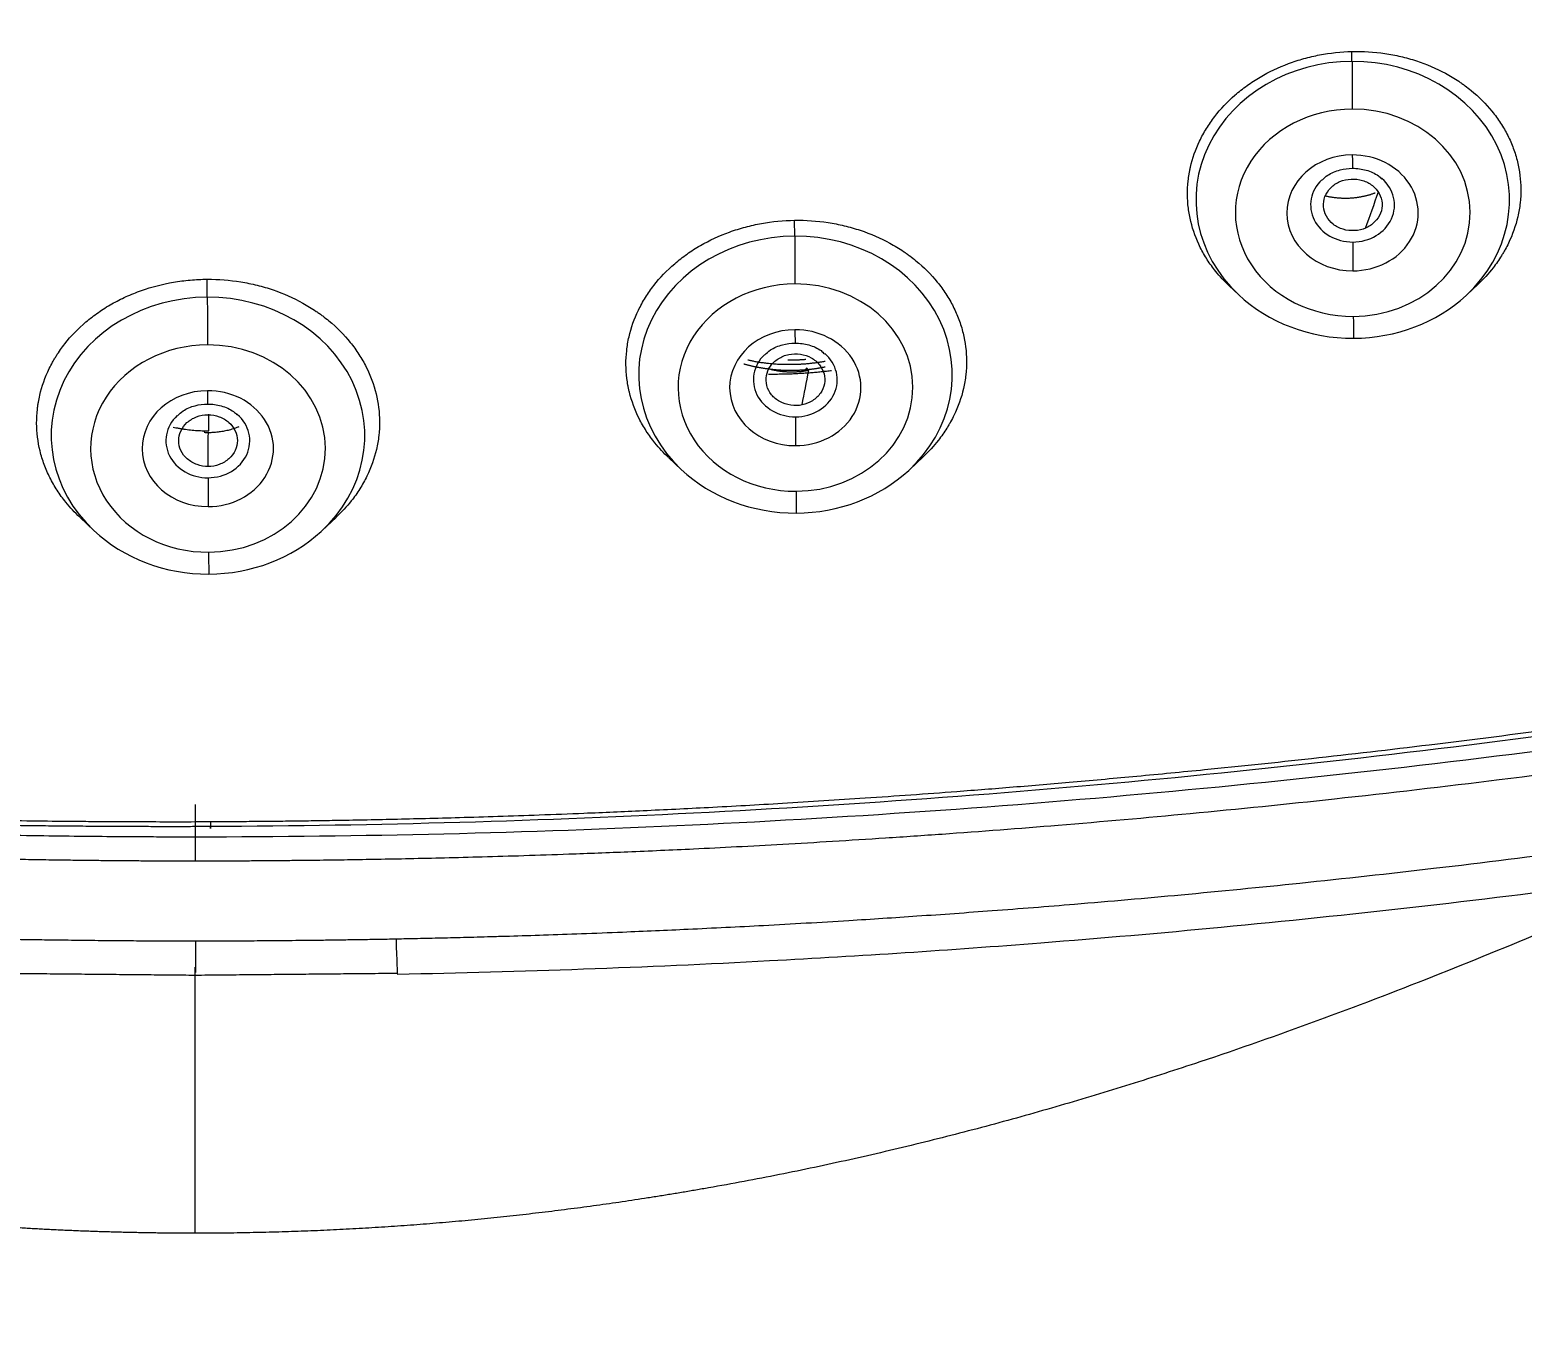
# Model space of a CAD drawing. Header units: millimetres. Extents: x 2433 to 4809, y -10272 to -6912.
# Drawn here: x 3240.38 to 3258.18, y -8430.04 to -8414.64 of the extents above; entities that cross this region are included whole.
import ezdxf

# ---------------------------------------------------------------- set-up
doc = ezdxf.new("R2010")
doc.units = ezdxf.units.MM
doc.layers.add('DIM', color=3, linetype='Continuous', lineweight=13)
doc.styles.add('ARIAL', font='arial.ttf')
doc.dimstyles.get("Standard").update_dxf_attribs({"dimtxt": 15, "dimasz": 15, "dimexe": 0.18, "dimexo": 0.0625, "dimgap": 4, "dimtad": 0, "dimtih": 1, "dimtoh": 1, "dimdec": 1, "dimdsep": 46, "dimtxsty": 'ARIAL', "dimcen": 0, "dimclrd": 3, "dimclre": 3, "dimclrt": 3, "dimadec": 0, "dimazin": 0, "dimtfac": 1, "dimtdec": 1, "dimtofl": 0, "dimtmove": 0, "dimatfit": 3, "dimfxl": 1, "dimtolj": 1, "dimtzin": 0, "dimarcsym": 0})

# ---------------------------------------------------------------- blocks, each defined once
blk = doc.blocks.new('*D43')
at = {"layer": 'Defpoints', "color": 0, "transparency": 16777216}
for p in [(3193.999, -7897.186), (3599.118, -9941.356), (3679.627, -9941.356)]:
    blk.add_point(p, dxfattribs=at)
at = {"layer": 'DIM', "color": 3, "lineweight": -2, "transparency": 16777216}
for p, q in [((3194.062, -7897.186), (3679.807, -7897.186)), ((3679.627, -7915.186), (3679.627, -8902.472)), ((3679.627, -9923.356), (3679.627, -8936.071)), ((3599.18, -9941.356), (3679.807, -9941.356))]:
    blk.add_line(p, q, dxfattribs=at)
at = {"layer": 'DIM', "color": 3, "transparency": 16777216}
for points in [[(3676.627, -7915.186), (3682.627, -7915.186), (3679.627, -7897.186)], [(3676.627, -9923.356), (3682.627, -9923.356), (3679.627, -9941.356)]]:
    blk.add_solid(points, dxfattribs=at)
at = {"layer": 'DIM', "color": 3, "transparency": 16777216, "insert": (3679.627, -8919.271), "char_height": 18, "attachment_point": 5, "style": 'ARIAL'}
blk.add_mtext('\\A1;(2280)', dxfattribs=at)

msp = doc.modelspace()

# ---------------------------------------------------------------- linework, layer by layer
at = {"linetype": 'Continuous', "lineweight": 13}
for p, q in [((3256.146, -8415.018), (3256.146, -8414.9)), ((3249.5, -8417.104), (3249.499, -8416.913)), ((3242.494, -8417.831), (3242.494, -8417.617)), ((3242.351, -8423.88), (3242.351, -8424.266))]:
    msp.add_line(p, q, dxfattribs=at)
at = {"linetype": 'Continuous', "lineweight": 18}
for p, q in [((3254.683, -8417.697), (3254.792, -8417.799)), ((3257.519, -8417.799), (3257.645, -8417.681)), ((3247.998, -8419.745), (3248.146, -8419.885)), ((3250.872, -8419.885), (3251.031, -8419.735)), ((3240.977, -8420.458), (3241.14, -8420.612)), ((3243.866, -8420.612), (3244.031, -8420.457)), ((3242.351, -8428.996), (3242.351, -8425.82))]:
    msp.add_line(p, q, dxfattribs=at)
at = {"linetype": 'Continuous', "lineweight": 13}
for centre, major_axis, ratio, start_param, end_param in [((3256.155, -8416.669), (-1.87, 0), 0.882948, 4.717224, 7.037094), ((3256.155, -8416.669), (-1.87, 0), 0.882948, 2.377964, 4.717224), ((3256.149, -8415.353), (0.002, -0.5), 0.00227, 3.979346, 5.201076), ((3256.155, -8416.823), (1.4, 0), 0.882948, 1.575631, 4.717224), ((3256.155, -8416.823), (1.4, 0), 0.882948, 4.717224, 7.858816), ((3256.153, -8416.825), (-0.783, 0), 0.882948, 4.717224, 7.858816), ((3256.153, -8416.825), (-0.783, 0), 0.882948, 1.575631, 4.717224), ((3256.15, -8415.993), (0.001, -0.3), 0.00227, 5.201076, 6.276176), ((3249.509, -8418.754), (-1.87, 0), 0.882948, 4.717224, 7.037094), ((3249.509, -8418.754), (-1.87, 0), 0.882948, 2.377964, 4.717224), ((3249.502, -8417.438), (0.002, -0.5), 0.00227, 3.979346, 5.201076), ((3256.157, -8417.375), (-0.001, 0.3), 0.00227, 0.828524, 2.059484), ((3249.509, -8418.909), (1.4, 0), 0.882948, 1.575631, 4.717224), ((3249.509, -8418.909), (1.4, 0), 0.882948, 4.717224, 7.858816), ((3242.503, -8419.482), (-1.87, 0), 0.882948, 4.717224, 7.037094), ((3242.503, -8419.482), (-1.87, 0), 0.882948, 2.377964, 4.717224), ((3242.497, -8418.165), (0.002, -0.5), 0.00227, 3.979346, 5.201076), ((3256.162, -8417.825), (-0.002, 0.5), 0.00227, 2.059484, 3.281214), ((3249.507, -8418.91), (-0.783, 0), 0.882948, 4.717224, 7.858816), ((3249.507, -8418.91), (-0.783, 0), 0.882948, 1.575631, 4.717224), ((3249.503, -8418.078), (0.001, -0.3), 0.00227, 5.201076, 6.276176), ((3242.503, -8419.636), (1.4, 0), 0.882948, 1.575631, 4.717224), ((3242.503, -8419.636), (1.4, 0), 0.882948, 4.717224, 7.858816), ((3249.799, -8419.664), (-0.159, 0.987), 0.080643, 6.053828, 6.538249), ((3242.501, -8419.637), (-0.783, 0), 0.882948, 4.717224, 7.858816), ((3242.501, -8419.637), (-0.783, 0), 0.882948, 1.575631, 4.717224), ((3242.497, -8418.805), (0.001, -0.3), 0.00227, 5.201076, 6.276176), ((3249.51, -8419.46), (-0.001, 0.3), 0.00227, 0.828524, 2.059484), ((3242.42, -8420.412), (0.039, 0.999), 0.024252, 6.021776, 6.131336), ((3242.505, -8420.187), (-0.001, 0.3), 0.00227, 0.828524, 2.059484), ((3249.516, -8419.91), (-0.002, 0.5), 0.00227, 2.059484, 3.281214), ((3242.51, -8420.637), (-0.002, 0.5), 0.00227, 2.059484, 3.281214), ((3244.743, -8424.904), (-0.019, 1), 0.009262, 2.188706, 3.142994)]:
    msp.add_ellipse(centre, major_axis=major_axis, ratio=ratio, start_param=start_param, end_param=end_param, dxfattribs=at)
at = {"linetype": 'Continuous', "lineweight": 18}
for centre, major_axis, ratio, start_param, end_param in [((3256.153, -8416.731), (-0.5, 0), 0.882948, 5.53772, 7.858816), ((3256.153, -8416.731), (-0.5, 0), 0.882948, 1.575631, 3.936194), ((3256.155, -8416.669), (-1.87, 0), 0.882948, 0.753908, 1.575631), ((3256.155, -8416.669), (-1.87, 0), 0.882948, 1.575631, 2.377964), ((3249.507, -8418.816), (-0.5, 0), 0.882948, 5.53772, 7.858816), ((3249.507, -8418.816), (-0.5, 0), 0.882948, 1.575631, 3.936194), ((3242.501, -8419.543), (-0.5, 0), 0.882948, 1.575631, 3.936194), ((3242.501, -8419.543), (-0.5, 0), 0.882948, 5.53772, 7.858816), ((3249.509, -8418.754), (-1.87, 0), 0.882948, 0.753908, 1.575631), ((3249.509, -8418.754), (-1.87, 0), 0.882948, 1.575631, 2.377964), ((3242.503, -8419.482), (-1.87, 0), 0.882948, 0.753908, 1.575631), ((3242.503, -8419.482), (-1.87, 0), 0.882948, 1.575631, 2.377964), ((3242.531, -8423.97), (-0.001, 0.2), 0.002274, 2.184019, 3.647733), ((3242.351, -8424.441), (0, 0.2), 0.000004, 0.506145, 2.186092), ((3242.352, -8424.928), (0, 1), 0.000002, 2.190109, 2.844044)]:
    msp.add_ellipse(centre, major_axis=major_axis, ratio=ratio, start_param=start_param, end_param=end_param, dxfattribs=at)
for points, knots in [([(3254.681, -8417.694), (3254.623, -8417.64), (3254.57, -8417.583), (3254.503, -8417.5), (3254.486, -8417.477), (3254.452, -8417.431), (3254.436, -8417.407), (3254.39, -8417.336), (3254.362, -8417.287), (3254.288, -8417.138), (3254.25, -8417.035), (3254.217, -8416.902), (3254.212, -8416.875), (3254.202, -8416.821), (3254.198, -8416.794), (3254.188, -8416.714), (3254.181, -8416.606), (3254.186, -8416.498), (3254.195, -8416.417), (3254.2, -8416.376), (3254.208, -8416.336), (3254.213, -8416.308), (3254.216, -8416.295), (3254.244, -8416.174), (3254.28, -8416.069), (3254.353, -8415.918), (3254.38, -8415.868), (3254.425, -8415.795), (3254.441, -8415.771), (3254.474, -8415.723), (3254.491, -8415.7), (3254.579, -8415.585), (3254.66, -8415.499), (3254.773, -8415.4), (3254.797, -8415.381), (3254.845, -8415.343), (3254.869, -8415.325), (3254.944, -8415.271), (3254.996, -8415.237), (3255.156, -8415.143), (3255.269, -8415.089), (3255.419, -8415.033), (3255.45, -8415.022), (3255.511, -8415.002), (3255.542, -8414.993), (3255.635, -8414.967), (3255.697, -8414.953), (3255.886, -8414.917), (3256.015, -8414.903), (3256.146, -8414.9)], [0, 0, 0, 0, 0.058078, 0.058078, 0.079485, 0.079485, 0.100893, 0.100893, 0.143707, 0.143707, 0.229337, 0.229337, 0.250744, 0.250744, 0.272151, 0.272151, 0.314966, 0.35778, 0.35778, 0.379188, 0.389891, 0.389891, 0.400595, 0.400595, 0.486224, 0.486224, 0.529039, 0.529039, 0.550446, 0.550446, 0.571854, 0.571854, 0.657483, 0.657483, 0.67889, 0.67889, 0.700298, 0.700298, 0.743112, 0.743112, 0.828741, 0.828741, 0.850149, 0.850149, 0.871556, 0.871556, 0.914371, 0.914371, 1, 1, 1, 1]), ([(3256.146, -8414.9), (3256.279, -8414.897), (3256.409, -8414.905), (3256.6, -8414.933), (3256.664, -8414.945), (3256.758, -8414.967), (3256.789, -8414.975), (3256.852, -8414.992), (3256.883, -8415.001), (3257.035, -8415.051), (3257.151, -8415.101), (3257.315, -8415.189), (3257.368, -8415.221), (3257.432, -8415.264), (3257.444, -8415.272), (3257.47, -8415.29), (3257.507, -8415.317), (3257.543, -8415.345), (3257.659, -8415.44), (3257.742, -8415.523), (3257.834, -8415.636), (3257.852, -8415.659), (3257.886, -8415.706), (3257.903, -8415.73), (3257.95, -8415.802), (3258.006, -8415.901), (3258.051, -8416.003), (3258.089, -8416.107), (3258.106, -8416.161), (3258.145, -8416.323), (3258.159, -8416.432), (3258.16, -8416.596), (3258.157, -8416.651), (3258.148, -8416.734), (3258.144, -8416.761), (3258.135, -8416.816), (3258.13, -8416.843), (3258.098, -8416.979), (3258.061, -8417.084), (3258, -8417.212), (3257.98, -8417.25), (3257.959, -8417.287), (3257.944, -8417.312), (3257.937, -8417.324), (3257.898, -8417.386), (3257.865, -8417.434), (3257.774, -8417.55), (3257.713, -8417.616), (3257.646, -8417.679)], [0, 0, 0, 0, 0.085009, 0.085009, 0.127513, 0.127513, 0.148765, 0.148765, 0.170017, 0.170017, 0.255026, 0.255026, 0.29753, 0.29753, 0.308157, 0.308157, 0.318783, 0.340035, 0.340035, 0.425044, 0.425044, 0.446296, 0.446296, 0.467548, 0.467548, 0.510052, 0.552557, 0.552557, 0.595061, 0.595061, 0.68007, 0.68007, 0.722574, 0.722574, 0.743826, 0.743826, 0.765078, 0.765078, 0.850087, 0.850087, 0.871339, 0.881965, 0.881965, 0.892591, 0.892591, 0.935096, 0.935096, 1, 1, 1, 1]), ([(3255.791, -8416.435), (3255.81, -8416.413), (3255.867, -8416.361), (3255.997, -8416.307), (3256.099, -8416.293), (3256.151, -8416.293)], [0, 0, 0, 0, 0.24821, 0.643629, 1, 1, 1, 1]), ([(3256.151, -8416.293), (3256.209, -8416.293), (3256.316, -8416.309), (3256.441, -8416.361), (3256.489, -8416.407), (3256.501, -8416.421)], [0, 0, 0, 0, 0.410705, 0.836907, 1, 1, 1, 1]), ([(3256.423, -8416.588), (3256.418, -8416.59), (3256.409, -8416.593), (3256.395, -8416.598), (3256.38, -8416.603), (3256.365, -8416.608), (3256.35, -8416.612), (3256.335, -8416.616), (3256.32, -8416.62), (3256.305, -8416.624), (3256.289, -8416.628), (3256.273, -8416.631), (3256.257, -8416.635), (3256.241, -8416.637), (3256.224, -8416.64), (3256.208, -8416.643), (3256.191, -8416.645), (3256.174, -8416.647), (3256.157, -8416.648), (3256.14, -8416.65), (3256.123, -8416.651), (3256.105, -8416.652), (3256.088, -8416.652), (3256.07, -8416.652), (3256.053, -8416.652), (3256.035, -8416.652), (3256.017, -8416.651), (3255.999, -8416.65), (3255.981, -8416.649), (3255.963, -8416.647), (3255.945, -8416.645), (3255.927, -8416.643), (3255.909, -8416.64), (3255.891, -8416.638), (3255.873, -8416.634), (3255.855, -8416.631), (3255.84, -8416.628), (3255.832, -8416.625), (3255.829, -8416.625)], [0, 0, 0, 0, 0.025125, 0.05046, 0.076, 0.101743, 0.127686, 0.153823, 0.180153, 0.206673, 0.23338, 0.260271, 0.287344, 0.314598, 0.34203, 0.369641, 0.397428, 0.425392, 0.453533, 0.48185, 0.510342, 0.539004, 0.567829, 0.596811, 0.625943, 0.655218, 0.684631, 0.714174, 0.743842, 0.773626, 0.803522, 0.833522, 0.86362, 0.893811, 0.924088, 0.954447, 0.984881, 1, 1, 1, 1]), ([(3247.995, -8419.743), (3247.937, -8419.688), (3247.883, -8419.63), (3247.815, -8419.546), (3247.797, -8419.523), (3247.763, -8419.476), (3247.746, -8419.452), (3247.699, -8419.378), (3247.67, -8419.329), (3247.594, -8419.177), (3247.555, -8419.072), (3247.525, -8418.95), (3247.522, -8418.936), (3247.516, -8418.909), (3247.514, -8418.895), (3247.506, -8418.854), (3247.502, -8418.826), (3247.491, -8418.744), (3247.484, -8418.634), (3247.49, -8418.524), (3247.499, -8418.441), (3247.503, -8418.414), (3247.512, -8418.359), (3247.518, -8418.331), (3247.549, -8418.194), (3247.586, -8418.088), (3247.661, -8417.935), (3247.688, -8417.884), (3247.735, -8417.81), (3247.751, -8417.785), (3247.785, -8417.737), (3247.802, -8417.713), (3247.893, -8417.597), (3247.976, -8417.51), (3248.092, -8417.411), (3248.116, -8417.391), (3248.165, -8417.353), (3248.19, -8417.334), (3248.267, -8417.28), (3248.32, -8417.246), (3248.485, -8417.152), (3248.601, -8417.098), (3248.755, -8417.042), (3248.786, -8417.031), (3248.849, -8417.012), (3248.88, -8417.003), (3248.975, -8416.977), (3249.039, -8416.963), (3249.233, -8416.928), (3249.365, -8416.915), (3249.499, -8416.913)], [0, 0, 0, 0, 0.057453, 0.057453, 0.078874, 0.078874, 0.100296, 0.100296, 0.143139, 0.143139, 0.228825, 0.228825, 0.239536, 0.239536, 0.250246, 0.250246, 0.271668, 0.271668, 0.314511, 0.357354, 0.357354, 0.378776, 0.378776, 0.400197, 0.400197, 0.485883, 0.485883, 0.528726, 0.528726, 0.550148, 0.550148, 0.571569, 0.571569, 0.657255, 0.657255, 0.678677, 0.678677, 0.700099, 0.700099, 0.742942, 0.742942, 0.828628, 0.828628, 0.850049, 0.850049, 0.871471, 0.871471, 0.914314, 0.914314, 1, 1, 1, 1]), ([(3249.499, -8416.913), (3249.634, -8416.911), (3249.767, -8416.921), (3249.963, -8416.95), (3250.027, -8416.963), (3250.123, -8416.986), (3250.155, -8416.995), (3250.219, -8417.013), (3250.25, -8417.022), (3250.406, -8417.074), (3250.523, -8417.125), (3250.69, -8417.216), (3250.744, -8417.249), (3250.809, -8417.293), (3250.822, -8417.302), (3250.848, -8417.32), (3250.886, -8417.347), (3250.922, -8417.376), (3251.04, -8417.473), (3251.125, -8417.558), (3251.219, -8417.673), (3251.237, -8417.696), (3251.271, -8417.744), (3251.288, -8417.768), (3251.336, -8417.841), (3251.393, -8417.941), (3251.438, -8418.045), (3251.478, -8418.151), (3251.494, -8418.204), (3251.535, -8418.369), (3251.548, -8418.479), (3251.55, -8418.645), (3251.547, -8418.7), (3251.538, -8418.784), (3251.534, -8418.811), (3251.524, -8418.867), (3251.519, -8418.894), (3251.487, -8419.031), (3251.449, -8419.137), (3251.387, -8419.266), (3251.367, -8419.305), (3251.345, -8419.342), (3251.33, -8419.368), (3251.323, -8419.38), (3251.284, -8419.442), (3251.25, -8419.49), (3251.159, -8419.606), (3251.098, -8419.672), (3251.032, -8419.734)], [0, 0, 0, 0, 0.085148, 0.085148, 0.127722, 0.127722, 0.149009, 0.149009, 0.170296, 0.170296, 0.255444, 0.255444, 0.298018, 0.298018, 0.308662, 0.308662, 0.319305, 0.340592, 0.340592, 0.42574, 0.42574, 0.447027, 0.447027, 0.468314, 0.468314, 0.510888, 0.553462, 0.553462, 0.596036, 0.596036, 0.681184, 0.681184, 0.723758, 0.723758, 0.745045, 0.745045, 0.766333, 0.766333, 0.851481, 0.851481, 0.872768, 0.883411, 0.883411, 0.894055, 0.894055, 0.936629, 0.936629, 1, 1, 1, 1]), ([(3240.973, -8420.454), (3240.913, -8420.398), (3240.858, -8420.339), (3240.789, -8420.253), (3240.771, -8420.23), (3240.736, -8420.182), (3240.72, -8420.158), (3240.672, -8420.084), (3240.615, -8419.984), (3240.57, -8419.88), (3240.54, -8419.8), (3240.531, -8419.773), (3240.514, -8419.719), (3240.507, -8419.692), (3240.474, -8419.555), (3240.46, -8419.445), (3240.459, -8419.278), (3240.462, -8419.223), (3240.47, -8419.153), (3240.471, -8419.139), (3240.475, -8419.111), (3240.482, -8419.069), (3240.49, -8419.028), (3240.522, -8418.892), (3240.559, -8418.786), (3240.622, -8418.656), (3240.635, -8418.631), (3240.657, -8418.592), (3240.664, -8418.58), (3240.679, -8418.555), (3240.717, -8418.492), (3240.759, -8418.432), (3240.869, -8418.293), (3240.953, -8418.206), (3241.071, -8418.106), (3241.096, -8418.086), (3241.145, -8418.048), (3241.17, -8418.03), (3241.247, -8417.976), (3241.354, -8417.909), (3241.468, -8417.851), (3241.556, -8417.811), (3241.586, -8417.798), (3241.647, -8417.774), (3241.678, -8417.762), (3241.833, -8417.707), (3241.96, -8417.674), (3242.124, -8417.646), (3242.157, -8417.641), (3242.224, -8417.633), (3242.257, -8417.629), (3242.359, -8417.62), (3242.426, -8417.617), (3242.494, -8417.617)], [0, 0, 0, 0, 0.057614, 0.057614, 0.079032, 0.079032, 0.10045, 0.10045, 0.143285, 0.186121, 0.186121, 0.207539, 0.207539, 0.228957, 0.228957, 0.314628, 0.314628, 0.357464, 0.357464, 0.368173, 0.368173, 0.378882, 0.4003, 0.4003, 0.485971, 0.485971, 0.507389, 0.507389, 0.518098, 0.518098, 0.528807, 0.571643, 0.571643, 0.657314, 0.657314, 0.678732, 0.678732, 0.70015, 0.70015, 0.742986, 0.785821, 0.785821, 0.807239, 0.807239, 0.828657, 0.828657, 0.914329, 0.914329, 0.935746, 0.935746, 0.957164, 0.957164, 1, 1, 1, 1]), ([(3242.494, -8417.617), (3242.629, -8417.616), (3242.763, -8417.627), (3242.959, -8417.658), (3243.024, -8417.672), (3243.12, -8417.696), (3243.152, -8417.704), (3243.216, -8417.723), (3243.247, -8417.733), (3243.403, -8417.786), (3243.521, -8417.839), (3243.688, -8417.931), (3243.742, -8417.964), (3243.808, -8418.009), (3243.821, -8418.018), (3243.846, -8418.036), (3243.884, -8418.064), (3243.921, -8418.093), (3244.039, -8418.191), (3244.124, -8418.277), (3244.218, -8418.393), (3244.236, -8418.416), (3244.271, -8418.464), (3244.287, -8418.489), (3244.335, -8418.563), (3244.364, -8418.613), (3244.441, -8418.766), (3244.48, -8418.873), (3244.534, -8419.093), (3244.548, -8419.203), (3244.549, -8419.369), (3244.546, -8419.425), (3244.537, -8419.508), (3244.533, -8419.536), (3244.523, -8419.592), (3244.518, -8419.619), (3244.486, -8419.756), (3244.448, -8419.862), (3244.385, -8419.991), (3244.372, -8420.016), (3244.344, -8420.067), (3244.329, -8420.092), (3244.282, -8420.167), (3244.248, -8420.215), (3244.158, -8420.329), (3244.098, -8420.394), (3244.033, -8420.455)], [0, 0, 0, 0, 0.085222, 0.085222, 0.127834, 0.127834, 0.149139, 0.149139, 0.170445, 0.170445, 0.255667, 0.255667, 0.298278, 0.298278, 0.308931, 0.308931, 0.319584, 0.34089, 0.34089, 0.426112, 0.426112, 0.447418, 0.447418, 0.468723, 0.468723, 0.511335, 0.511335, 0.596557, 0.596557, 0.681779, 0.681779, 0.724391, 0.724391, 0.745696, 0.745696, 0.767002, 0.767002, 0.852224, 0.852224, 0.87353, 0.87353, 0.894835, 0.894835, 0.937447, 0.937447, 1, 1, 1, 1]), ([(3249.144, -8418.52), (3249.164, -8418.498), (3249.22, -8418.446), (3249.35, -8418.392), (3249.452, -8418.379), (3249.504, -8418.378)], [0, 0, 0, 0, 0.24821, 0.643629, 1, 1, 1, 1]), ([(3249.504, -8418.378), (3249.562, -8418.378), (3249.67, -8418.394), (3249.794, -8418.446), (3249.842, -8418.493), (3249.854, -8418.507)], [0, 0, 0, 0, 0.410705, 0.836907, 1, 1, 1, 1]), ([(3249.626, -8418.712), (3249.621, -8418.712), (3249.61, -8418.714), (3249.595, -8418.716), (3249.58, -8418.718), (3249.564, -8418.72), (3249.549, -8418.721), (3249.533, -8418.722), (3249.517, -8418.723), (3249.501, -8418.724), (3249.485, -8418.724), (3249.468, -8418.724), (3249.452, -8418.724), (3249.435, -8418.724), (3249.419, -8418.723), (3249.402, -8418.723), (3249.385, -8418.721), (3249.368, -8418.72), (3249.351, -8418.718), (3249.334, -8418.716), (3249.317, -8418.714), (3249.3, -8418.711), (3249.283, -8418.708), (3249.266, -8418.705), (3249.249, -8418.701), (3249.232, -8418.698), (3249.22, -8418.695), (3249.215, -8418.694)], [0, 0, 0, 0, 0.036754, 0.073815, 0.111178, 0.148836, 0.186786, 0.225022, 0.263539, 0.302334, 0.341402, 0.380739, 0.420344, 0.460212, 0.500343, 0.540733, 0.581382, 0.622289, 0.663455, 0.704879, 0.746559, 0.788488, 0.830654, 0.873051, 0.915667, 0.958493, 1, 1, 1, 1]), ([(3249.187, -8418.747), (3249.189, -8418.747), (3249.203, -8418.747), (3249.227, -8418.747), (3249.262, -8418.747), (3249.296, -8418.747), (3249.33, -8418.746), (3249.365, -8418.746), (3249.399, -8418.745), (3249.434, -8418.744), (3249.469, -8418.743), (3249.503, -8418.741), (3249.538, -8418.739), (3249.573, -8418.737), (3249.618, -8418.735), (3249.673, -8418.731), (3249.737, -8418.726), (3249.801, -8418.72), (3249.865, -8418.713), (3249.911, -8418.708), (3249.936, -8418.705), (3249.94, -8418.704)], [0, 0, 0, 0, 0.008027, 0.053124, 0.098346, 0.143695, 0.189173, 0.234785, 0.28053, 0.326414, 0.372437, 0.418603, 0.464914, 0.511372, 0.557981, 0.64393, 0.729363, 0.814299, 0.898753, 0.982744, 1, 1, 1, 1]), ([(3242.139, -8419.247), (3242.158, -8419.225), (3242.215, -8419.173), (3242.344, -8419.119), (3242.446, -8419.106), (3242.498, -8419.105)], [0, 0, 0, 0, 0.24821, 0.643629, 1, 1, 1, 1]), ([(3242.498, -8419.105), (3242.556, -8419.105), (3242.664, -8419.121), (3242.788, -8419.173), (3242.836, -8419.22), (3242.848, -8419.234)], [0, 0, 0, 0, 0.410705, 0.836907, 1, 1, 1, 1]), ([(3242.869, -8419.378), (3242.866, -8419.379), (3242.854, -8419.384), (3242.831, -8419.392), (3242.802, -8419.402), (3242.772, -8419.411), (3242.742, -8419.419), (3242.712, -8419.425), (3242.683, -8419.431), (3242.653, -8419.436), (3242.623, -8419.44), (3242.594, -8419.443), (3242.565, -8419.445), (3242.536, -8419.447), (3242.516, -8419.447), (3242.507, -8419.447)], [0, 0, 0, 0, 0.0257, 0.1108, 0.195262, 0.279072, 0.36222, 0.444686, 0.526447, 0.60747, 0.687717, 0.767144, 0.845703, 0.923341, 1, 1, 1, 1]), ([(3242.532, -8424.085), (3242.614, -8424.085), (3242.778, -8424.084), (3243.025, -8424.082), (3243.271, -8424.08), (3243.518, -8424.077), (3243.765, -8424.074), (3244.046, -8424.069), (3244.364, -8424.064), (3244.724, -8424.056), (3245.106, -8424.047), (3245.52, -8424.036), (3245.972, -8424.022), (3246.467, -8424.005), (3247.044, -8423.983), (3247.716, -8423.953), (3248.505, -8423.915), (3249.388, -8423.865), (3250.375, -8423.802), (3251.292, -8423.737), (3252.119, -8423.672), (3252.835, -8423.611), (3253.597, -8423.542), (3254.545, -8423.451), (3255.707, -8423.329), (3257.113, -8423.166), (3258.649, -8422.97), (3260.021, -8422.777), (3261.206, -8422.598), (3262.179, -8422.442), (3262.949, -8422.313), (3263.535, -8422.211), (3263.85, -8422.156), (3264.129, -8422.106), (3264.323, -8422.071), (3264.493, -8422.04), (3264.725, -8421.997), (3265.023, -8421.941), (3265.392, -8421.871), (3265.749, -8421.802), (3265.984, -8421.755), (3266.099, -8421.732)], [0, 0, 0, 0, 0.010354, 0.020713, 0.031263, 0.041431, 0.051816, 0.062525, 0.076879, 0.092005, 0.108032, 0.125049, 0.144308, 0.165132, 0.187571, 0.217265, 0.250093, 0.287314, 0.328982, 0.375114, 0.403466, 0.433749, 0.465969, 0.500122, 0.554124, 0.613783, 0.679114, 0.750088, 0.789155, 0.830789, 0.875011, 0.887994, 0.906249, 0.9156, 0.923927, 0.931225, 0.937492, 0.953824, 0.969687, 0.98508, 1, 1, 1, 1]), ([(3266.136, -8421.792), (3265.168, -8421.985), (3264.196, -8422.163), (3262.25, -8422.498), (3261.275, -8422.654), (3258.343, -8423.086), (3256.378, -8423.329), (3252.436, -8423.722), (3250.46, -8423.872), (3246.499, -8424.079), (3244.516, -8424.137), (3242.532, -8424.145)], [0, 0, 0, 0, 0.125, 0.125, 0.25, 0.25, 0.5, 0.5, 0.75, 0.75, 1, 1, 1, 1]), ([(3242.532, -8424.145), (3242.476, -8424.145), (3242.358, -8424.146), (3242.174, -8424.146), (3241.976, -8424.146), (3241.763, -8424.146), (3241.537, -8424.145), (3241.296, -8424.144), (3241.041, -8424.142), (3240.771, -8424.14), (3240.488, -8424.137), (3240.19, -8424.133), (3239.878, -8424.128), (3239.358, -8424.118), (3238.673, -8424.101), (3237.869, -8424.077), (3237.186, -8424.052), (3236.441, -8424.021), (3235.593, -8423.98), (3234.604, -8423.925), (3233.615, -8423.862), (3232.628, -8423.792), (3231.64, -8423.714), (3230.849, -8423.645), (3230.013, -8423.568), (3228.894, -8423.457), (3227.06, -8423.255), (3225.398, -8423.042), (3224.063, -8422.853), (3223.29, -8422.739), (3222.515, -8422.619), (3221.839, -8422.51), (3221.147, -8422.396), (3220.543, -8422.292), (3220.019, -8422.2), (3219.697, -8422.141), (3219.405, -8422.088), (3219.145, -8422.039), (3218.981, -8422.008), (3218.905, -8421.994)], [0, 0, 0, 0, 0.007134, 0.014866, 0.023196, 0.032123, 0.041648, 0.051771, 0.062492, 0.073811, 0.085727, 0.098241, 0.111353, 0.125062, 0.163904, 0.197691, 0.226425, 0.250106, 0.291766, 0.333423, 0.375076, 0.416726, 0.45837, 0.500009, 0.516993, 0.564317, 0.641989, 0.750009, 0.775917, 0.812499, 0.848813, 0.874987, 0.899207, 0.937485, 0.952635, 0.966462, 0.978965, 0.990144, 1, 1, 1, 1]), ([(3218.94, -8421.933), (3218.995, -8421.944), (3219.105, -8421.965), (3219.269, -8421.996), (3219.432, -8422.026), (3219.595, -8422.056), (3219.757, -8422.086), (3219.918, -8422.115), (3220.078, -8422.144), (3220.237, -8422.173), (3220.448, -8422.21), (3220.744, -8422.262), (3221.049, -8422.314), (3221.302, -8422.356), (3221.468, -8422.384), (3221.614, -8422.408), (3221.74, -8422.429), (3221.9, -8422.455), (3222.101, -8422.488), (3222.347, -8422.527), (3222.593, -8422.566), (3222.839, -8422.605), (3223.083, -8422.642), (3223.328, -8422.68), (3223.571, -8422.716), (3223.815, -8422.752), (3224.057, -8422.788), (3224.299, -8422.822), (3224.54, -8422.856), (3224.929, -8422.911), (3225.46, -8422.983), (3226.125, -8423.069), (3226.768, -8423.15), (3227.39, -8423.224), (3227.99, -8423.293), (3228.568, -8423.357), (3229.125, -8423.416), (3229.66, -8423.47), (3230.173, -8423.521), (3230.776, -8423.577), (3231.463, -8423.637), (3232.225, -8423.699), (3232.941, -8423.753), (3233.68, -8423.805), (3234.437, -8423.854), (3235.208, -8423.898), (3235.919, -8423.935), (3236.55, -8423.965), (3237.108, -8423.988), (3237.603, -8424.007), (3238.183, -8424.026), (3238.832, -8424.045), (3239.505, -8424.061), (3240.081, -8424.071), (3240.576, -8424.078), (3240.978, -8424.082), (3241.298, -8424.084), (3241.545, -8424.086), (3241.833, -8424.086), (3242.161, -8424.087), (3242.409, -8424.086), (3242.532, -8424.085)], [0, 0, 0, 0, 0.007105, 0.01417, 0.021196, 0.028182, 0.035128, 0.042035, 0.048902, 0.055729, 0.062516, 0.076163, 0.093766, 0.101686, 0.108769, 0.115016, 0.12043, 0.125013, 0.135584, 0.146128, 0.156645, 0.167135, 0.177596, 0.188029, 0.198432, 0.208806, 0.219149, 0.229462, 0.239742, 0.24999, 0.279206, 0.307488, 0.334833, 0.36124, 0.386708, 0.411237, 0.434827, 0.457481, 0.479201, 0.499992, 0.534117, 0.566315, 0.596582, 0.624923, 0.65992, 0.692413, 0.722398, 0.749895, 0.772125, 0.79296, 0.812412, 0.845462, 0.874938, 0.897404, 0.918162, 0.937469, 0.948177, 0.958563, 0.968735, 0.984476, 1, 1, 1, 1]), ([(3242.351, -8424.266), (3244.328, -8424.266), (3246.306, -8424.218), (3250.255, -8424.03), (3252.226, -8423.89), (3256.158, -8423.519), (3258.117, -8423.287), (3261.043, -8422.871), (3262.016, -8422.722), (3263.957, -8422.399), (3264.926, -8422.227), (3265.893, -8422.041)], [0, 0, 0, 0, 0.25, 0.25, 0.5, 0.5, 0.75, 0.75, 0.875, 0.875, 1, 1, 1, 1]), ([(3244.762, -8425.904), (3246.243, -8425.876), (3248.802, -8425.784), (3252.076, -8425.568), (3255.397, -8425.28), (3260.052, -8424.752), (3263.959, -8424.126), (3266.343, -8423.673)], [0, 0, 0, 0, 0.204091, 0.353238, 0.45248, 0.664271, 1, 1, 1, 1])]:
    msp.add_open_spline(points, degree=3, knots=knots, dxfattribs=at)
for points, degree in [([(3256.309, -8417.007), (3256.27, -8417.024), (3256.179, -8417.044), (3256.036, -8417.029), (3255.916, -8416.966), (3255.833, -8416.868), (3255.798, -8416.751), (3255.814, -8416.629), (3255.886, -8416.521), (3255.96, -8416.47), (3256.002, -8416.452)], 3), ([(3256.002, -8416.452), (3256.044, -8416.434), (3256.136, -8416.414), (3256.276, -8416.43), (3256.395, -8416.494), (3256.478, -8416.591), (3256.513, -8416.709), (3256.496, -8416.83), (3256.422, -8416.939), (3256.348, -8416.99), (3256.309, -8417.007)], 3), ([(3249.588, -8419.116), (3249.546, -8419.125), (3249.452, -8419.126), (3249.317, -8419.083), (3249.216, -8418.998), (3249.159, -8418.887), (3249.155, -8418.765), (3249.201, -8418.65), (3249.298, -8418.559), (3249.384, -8418.523), (3249.429, -8418.514)], 3), ([(3249.429, -8418.514), (3249.475, -8418.505), (3249.569, -8418.503), (3249.702, -8418.547), (3249.802, -8418.632), (3249.858, -8418.743), (3249.863, -8418.865), (3249.816, -8418.98), (3249.716, -8419.072), (3249.631, -8419.107), (3249.588, -8419.116)], 3), ([(3249.634, -8418.574), (3249.526, -8418.584), (3249.417, -8418.583)], 2), ([(3249.668, -8418.704), (3249.654, -8418.707), (3249.64, -8418.709), (3249.626, -8418.712)], 3), ([(3242.505, -8419.851), (3242.461, -8419.851), (3242.37, -8419.834), (3242.249, -8419.766), (3242.172, -8419.663), (3242.144, -8419.544), (3242.171, -8419.424), (3242.245, -8419.321), (3242.363, -8419.251), (3242.455, -8419.233), (3242.502, -8419.233)], 3), ([(3242.502, -8419.233), (3242.548, -8419.233), (3242.641, -8419.25), (3242.759, -8419.319), (3242.835, -8419.421), (3242.862, -8419.541), (3242.836, -8419.66), (3242.761, -8419.763), (3242.64, -8419.833), (3242.549, -8419.851), (3242.505, -8419.851)], 3), ([(3242.507, -8419.447), (3242.492, -8419.447), (3242.478, -8419.447), (3242.463, -8419.446)], 3), ([(3239.941, -8425.893), (3242.351, -8425.916)], 1), ([(3242.351, -8425.916), (3244.761, -8425.893)], 1)]:
    msp.add_open_spline(points, degree=degree, dxfattribs=at)
at = {"linetype": 'Continuous', "lineweight": 13}
for points, degree in [([(3256.309, -8417.007), (3256.36, -8416.862), (3256.411, -8416.717), (3256.463, -8416.572)], 3), ([(3249.588, -8419.116), (3249.615, -8418.979), (3249.642, -8418.841), (3249.668, -8418.704)], 3), ([(3242.511, -8419.424), (3242.511, -8419.227)], 1), ([(3242.505, -8419.851), (3242.506, -8419.717), (3242.506, -8419.582), (3242.507, -8419.447)], 3)]:
    msp.add_open_spline(points, degree=degree, dxfattribs=at)
for points, knots in [([(3248.894, -8418.626), (3248.897, -8418.627), (3248.905, -8418.629), (3248.918, -8418.633), (3248.934, -8418.637), (3248.95, -8418.641), (3248.965, -8418.645), (3248.981, -8418.648), (3248.997, -8418.652), (3249.013, -8418.656), (3249.029, -8418.659), (3249.045, -8418.662), (3249.061, -8418.665), (3249.077, -8418.668), (3249.093, -8418.671), (3249.109, -8418.674), (3249.125, -8418.676), (3249.141, -8418.679), (3249.157, -8418.681), (3249.173, -8418.683), (3249.189, -8418.685), (3249.204, -8418.687), (3249.22, -8418.689), (3249.236, -8418.691), (3249.252, -8418.693), (3249.268, -8418.694), (3249.284, -8418.695), (3249.3, -8418.697), (3249.315, -8418.698), (3249.331, -8418.699), (3249.347, -8418.7), (3249.363, -8418.7), (3249.378, -8418.701), (3249.394, -8418.701), (3249.41, -8418.702), (3249.425, -8418.702), (3249.441, -8418.702), (3249.457, -8418.702), (3249.472, -8418.702), (3249.488, -8418.702), (3249.503, -8418.702), (3249.519, -8418.701), (3249.534, -8418.701), (3249.549, -8418.7), (3249.565, -8418.699), (3249.58, -8418.698), (3249.595, -8418.697), (3249.61, -8418.696), (3249.626, -8418.695), (3249.641, -8418.694), (3249.656, -8418.692), (3249.671, -8418.691), (3249.686, -8418.689), (3249.701, -8418.687), (3249.716, -8418.686), (3249.731, -8418.684), (3249.745, -8418.682), (3249.76, -8418.679), (3249.775, -8418.677), (3249.789, -8418.675), (3249.804, -8418.672), (3249.818, -8418.67), (3249.833, -8418.667), (3249.847, -8418.664), (3249.857, -8418.662), (3249.862, -8418.661)], [0, 0, 0, 0, 0.008505, 0.025479, 0.042422, 0.059333, 0.076212, 0.09306, 0.109877, 0.126661, 0.143414, 0.160135, 0.176825, 0.193483, 0.210108, 0.226702, 0.243264, 0.259794, 0.276291, 0.292757, 0.30919, 0.325591, 0.34196, 0.358296, 0.3746, 0.390871, 0.40711, 0.423316, 0.43949, 0.455631, 0.471739, 0.487814, 0.503857, 0.519867, 0.535844, 0.551788, 0.5677, 0.583578, 0.599424, 0.615237, 0.631017, 0.646764, 0.662479, 0.67816, 0.693809, 0.709425, 0.725008, 0.740559, 0.756077, 0.771562, 0.787015, 0.802436, 0.817824, 0.83318, 0.848504, 0.863796, 0.879056, 0.894284, 0.90948, 0.924645, 0.939778, 0.95488, 0.969951, 0.984991, 1, 1, 1, 1]), ([(3249.862, -8418.596), (3249.855, -8418.598), (3249.842, -8418.6), (3249.821, -8418.604), (3249.801, -8418.607), (3249.781, -8418.61), (3249.76, -8418.613), (3249.74, -8418.616), (3249.72, -8418.618), (3249.699, -8418.621), (3249.679, -8418.623), (3249.659, -8418.625), (3249.639, -8418.627), (3249.618, -8418.628), (3249.598, -8418.63), (3249.578, -8418.631), (3249.558, -8418.632), (3249.538, -8418.633), (3249.518, -8418.634), (3249.498, -8418.635), (3249.478, -8418.635), (3249.459, -8418.635), (3249.439, -8418.635), (3249.419, -8418.635), (3249.394, -8418.635), (3249.358, -8418.634), (3249.307, -8418.633), (3249.242, -8418.628), (3249.176, -8418.622), (3249.115, -8418.614), (3249.065, -8418.606), (3249.019, -8418.598), (3248.979, -8418.59), (3248.953, -8418.584), (3248.941, -8418.581)], [0, 0, 0, 0, 0.022479, 0.044887, 0.067223, 0.089489, 0.111686, 0.133813, 0.155872, 0.177863, 0.199787, 0.221644, 0.243435, 0.26516, 0.28682, 0.308414, 0.329944, 0.351409, 0.37281, 0.394147, 0.415421, 0.436631, 0.457779, 0.478863, 0.499885, 0.539931, 0.594816, 0.664545, 0.74912, 0.8095, 0.86478, 0.914957, 0.96003, 1, 1, 1, 1]), ([(3242.087, -8419.381), (3242.097, -8419.383), (3242.121, -8419.388), (3242.157, -8419.394), (3242.197, -8419.401), (3242.236, -8419.407), (3242.276, -8419.411), (3242.315, -8419.416), (3242.354, -8419.419), (3242.394, -8419.421), (3242.433, -8419.423), (3242.472, -8419.424), (3242.498, -8419.424), (3242.511, -8419.424)], [0, 0, 0, 0, 0.073299, 0.167604, 0.261539, 0.355107, 0.448309, 0.541146, 0.633622, 0.72574, 0.817506, 0.908924, 1, 1, 1, 1]), ([(3218.81, -8422.041), (3218.85, -8422.049), (3218.952, -8422.068), (3219.136, -8422.103), (3219.382, -8422.15), (3219.689, -8422.207), (3220.058, -8422.274), (3220.609, -8422.372), (3221.307, -8422.493), (3222.047, -8422.616), (3222.689, -8422.718), (3223.245, -8422.805), (3223.69, -8422.872), (3224.068, -8422.928), (3224.421, -8422.98), (3224.904, -8423.048), (3225.688, -8423.156), (3226.731, -8423.292), (3227.991, -8423.443), (3229.252, -8423.581), (3230.486, -8423.704), (3231.694, -8423.813), (3232.875, -8423.908), (3234.056, -8423.991), (3235.238, -8424.064), (3236.144, -8424.111), (3236.812, -8424.142), (3237.283, -8424.163), (3237.876, -8424.186), (3238.59, -8424.21), (3239.31, -8424.229), (3239.975, -8424.244), (3240.523, -8424.253), (3241.009, -8424.259), (3241.433, -8424.263), (3241.794, -8424.265), (3242.093, -8424.266), (3242.272, -8424.266), (3242.351, -8424.266)], [0, 0, 0, 0, 0.005264, 0.013186, 0.023766, 0.037003, 0.052896, 0.071445, 0.108056, 0.142884, 0.166694, 0.190502, 0.21431, 0.223829, 0.238907, 0.259545, 0.285746, 0.339307, 0.392879, 0.446455, 0.500031, 0.550009, 0.599981, 0.64995, 0.699918, 0.749887, 0.764659, 0.784547, 0.809552, 0.839677, 0.874924, 0.900671, 0.923792, 0.944289, 0.962158, 0.9774, 0.990015, 1, 1, 1, 1]), ([(3242.351, -8424.557), (3242.29, -8424.557), (3242.168, -8424.557), (3241.983, -8424.557), (3241.797, -8424.556), (3241.612, -8424.555), (3241.429, -8424.553), (3241.246, -8424.552), (3241.058, -8424.55), (3240.843, -8424.547), (3240.598, -8424.544), (3240.32, -8424.539), (3240.024, -8424.534), (3239.708, -8424.528), (3239.341, -8424.52), (3238.914, -8424.508), (3238.419, -8424.494), (3237.921, -8424.477), (3237.424, -8424.458), (3236.929, -8424.438), (3236.295, -8424.409), (3235.497, -8424.368), (3234.509, -8424.31), (3233.59, -8424.249), (3232.763, -8424.188), (3232.047, -8424.131), (3231.285, -8424.066), (3230.485, -8423.993), (3229.643, -8423.91), (3228.754, -8423.817), (3227.803, -8423.71), (3226.79, -8423.588), (3225.716, -8423.451), (3224.821, -8423.328), (3224.124, -8423.228), (3223.644, -8423.157), (3223.158, -8423.083), (3222.668, -8423.006), (3222.173, -8422.927), (3221.719, -8422.852), (3221.309, -8422.784), (3220.985, -8422.728), (3220.702, -8422.679), (3220.459, -8422.637), (3220.265, -8422.603), (3220.12, -8422.576), (3220.024, -8422.559), (3219.927, -8422.541), (3219.831, -8422.524), (3219.734, -8422.506), (3219.637, -8422.488), (3219.54, -8422.471), (3219.443, -8422.453), (3219.346, -8422.434), (3219.249, -8422.416), (3219.152, -8422.398), (3219.055, -8422.379), (3218.957, -8422.361), (3218.859, -8422.342), (3218.794, -8422.329), (3218.762, -8422.323)], [0, 0, 0, 0, 0.007736, 0.015438, 0.023239, 0.031269, 0.038736, 0.046399, 0.054316, 0.062539, 0.073514, 0.085202, 0.097666, 0.11095, 0.125076, 0.144013, 0.164846, 0.187604, 0.206879, 0.227713, 0.250113, 0.286987, 0.328633, 0.375058, 0.403259, 0.433477, 0.465715, 0.499969, 0.534975, 0.572637, 0.612967, 0.655969, 0.701641, 0.749974, 0.770237, 0.790732, 0.811456, 0.832405, 0.853578, 0.874972, 0.890679, 0.906222, 0.916633, 0.927051, 0.937476, 0.941608, 0.945745, 0.949887, 0.954034, 0.958186, 0.962344, 0.966507, 0.970675, 0.974849, 0.979028, 0.983212, 0.987401, 0.991596, 0.995795, 1, 1, 1, 1]), ([(3265.94, -8422.323), (3265.881, -8422.335), (3265.759, -8422.358), (3265.57, -8422.394), (3265.372, -8422.432), (3265.164, -8422.47), (3264.947, -8422.51), (3264.72, -8422.552), (3264.509, -8422.589), (3264.32, -8422.623), (3264.161, -8422.651), (3264.011, -8422.677), (3263.871, -8422.701), (3263.74, -8422.724), (3263.618, -8422.745), (3263.506, -8422.764), (3263.404, -8422.781), (3263.31, -8422.797), (3263.227, -8422.811), (3263.152, -8422.824), (3263.087, -8422.835), (3262.96, -8422.856), (3262.768, -8422.888), (3262.51, -8422.93), (3262.255, -8422.971), (3262.004, -8423.011), (3261.755, -8423.05), (3261.51, -8423.088), (3261.268, -8423.125), (3261.029, -8423.161), (3260.793, -8423.196), (3260.56, -8423.23), (3260.331, -8423.263), (3259.446, -8423.39), (3257.984, -8423.584), (3256.021, -8423.813), (3254.267, -8423.991), (3252.706, -8424.129), (3251.495, -8424.222), (3250.597, -8424.283), (3249.963, -8424.323), (3249.37, -8424.358), (3248.818, -8424.388), (3248.202, -8424.419), (3247.536, -8424.448), (3246.861, -8424.474), (3246.283, -8424.494), (3245.788, -8424.508), (3245.334, -8424.52), (3244.917, -8424.53), (3244.531, -8424.537), (3244.175, -8424.543), (3243.882, -8424.547), (3243.644, -8424.55), (3243.456, -8424.552), (3243.273, -8424.553), (3243.09, -8424.555), (3242.905, -8424.556), (3242.719, -8424.557), (3242.535, -8424.557), (3242.412, -8424.557), (3242.351, -8424.557)], [0, 0, 0, 0, 0.007686, 0.015788, 0.024306, 0.033237, 0.042583, 0.052341, 0.062509, 0.069754, 0.076589, 0.083016, 0.089036, 0.094648, 0.099855, 0.104656, 0.109053, 0.113045, 0.116635, 0.119821, 0.122606, 0.124988, 0.136166, 0.147204, 0.158102, 0.16886, 0.179478, 0.189957, 0.200296, 0.210496, 0.220556, 0.230477, 0.240259, 0.249901, 0.343562, 0.426879, 0.499839, 0.566395, 0.624867, 0.653315, 0.680046, 0.705051, 0.728332, 0.7499, 0.782919, 0.812423, 0.835178, 0.856011, 0.874948, 0.892468, 0.908681, 0.923646, 0.937473, 0.945692, 0.953607, 0.961269, 0.968737, 0.976764, 0.984564, 0.992264, 1, 1, 1, 1]), ([(3244.747, -8425.484), (3244.788, -8425.483), (3244.873, -8425.481), (3245.004, -8425.478), (3245.142, -8425.475), (3245.285, -8425.472), (3245.435, -8425.468), (3245.592, -8425.464), (3245.755, -8425.46), (3245.924, -8425.455), (3246.175, -8425.448), (3246.52, -8425.437), (3246.97, -8425.421), (3247.544, -8425.399), (3248.268, -8425.367), (3249.167, -8425.322), (3250.077, -8425.27), (3250.987, -8425.21), (3251.884, -8425.146), (3252.934, -8425.063), (3254.158, -8424.956), (3255.584, -8424.815), (3257.183, -8424.639), (3258.967, -8424.418), (3260.648, -8424.184), (3262.192, -8423.949), (3263.223, -8423.781), (3263.972, -8423.654), (3264.414, -8423.577), (3264.799, -8423.508), (3265.104, -8423.453), (3265.303, -8423.417), (3265.434, -8423.392), (3265.534, -8423.374), (3265.624, -8423.357), (3265.725, -8423.338), (3265.823, -8423.32), (3265.918, -8423.302), (3266.009, -8423.284), (3266.096, -8423.267), (3266.154, -8423.256), (3266.182, -8423.251)], [0, 0, 0, 0, 0.005764, 0.011822, 0.018175, 0.024824, 0.03177, 0.039014, 0.046555, 0.054392, 0.062524, 0.081416, 0.102253, 0.125036, 0.161195, 0.202862, 0.250037, 0.287744, 0.329406, 0.375023, 0.434044, 0.500015, 0.574247, 0.657586, 0.750027, 0.810421, 0.874987, 0.895537, 0.916368, 0.937482, 0.950079, 0.959489, 0.965709, 0.968737, 0.973676, 0.978458, 0.983082, 0.987548, 0.991856, 0.996007, 1, 1, 1, 1]), ([(3242.351, -8428.996), (3242.324, -8428.995), (3242.269, -8428.995), (3242.187, -8428.995), (3242.106, -8428.995), (3242.024, -8428.994), (3241.942, -8428.993), (3241.86, -8428.992), (3241.778, -8428.991), (3241.696, -8428.989), (3241.614, -8428.988), (3241.533, -8428.986), (3241.451, -8428.984), (3241.369, -8428.982), (3241.287, -8428.979), (3241.205, -8428.977), (3241.123, -8428.974), (3241.042, -8428.971), (3240.96, -8428.968), (3240.878, -8428.964), (3240.796, -8428.961), (3240.714, -8428.957), (3240.633, -8428.953), (3240.551, -8428.949), (3240.469, -8428.944), (3240.387, -8428.94), (3240.305, -8428.935), (3240.224, -8428.93), (3240.142, -8428.925), (3240.06, -8428.92), (3239.978, -8428.914), (3239.896, -8428.908), (3239.815, -8428.902), (3239.733, -8428.896), (3239.651, -8428.89), (3239.569, -8428.884), (3239.488, -8428.877), (3239.406, -8428.87), (3239.324, -8428.863), (3239.242, -8428.856), (3239.161, -8428.848), (3239.079, -8428.841), (3238.997, -8428.833), (3238.915, -8428.825), (3238.834, -8428.817), (3238.752, -8428.808), (3238.67, -8428.8), (3238.589, -8428.791), (3238.507, -8428.782), (3238.425, -8428.773), (3238.344, -8428.763), (3238.262, -8428.754), (3238.18, -8428.744), (3238.099, -8428.734), (3238.017, -8428.724), (3237.935, -8428.714), (3237.854, -8428.703), (3237.772, -8428.693), (3237.69, -8428.682), (3237.609, -8428.671), (3237.527, -8428.659), (3237.445, -8428.648), (3237.364, -8428.636), (3237.282, -8428.624), (3237.201, -8428.612), (3237.119, -8428.6), (3237.037, -8428.588), (3236.956, -8428.575), (3236.874, -8428.562), (3236.793, -8428.549), (3236.711, -8428.536), (3236.63, -8428.523), (3236.548, -8428.509), (3236.466, -8428.496), (3236.385, -8428.482), (3236.303, -8428.468), (3235.854, -8428.389), (3235.037, -8428.231), (3233.862, -8427.966), (3232.691, -8427.663), (3231.523, -8427.325), (3230.437, -8426.978), (3229.431, -8426.631), (3228.507, -8426.292), (3227.589, -8425.937), (3226.675, -8425.566), (3225.763, -8425.18), (3225.055, -8424.87), (3224.55, -8424.644), (3224.347, -8424.553), (3224.246, -8424.507)], [0, 0, 0, 0, 0.004236, 0.008472, 0.012708, 0.016944, 0.02118, 0.025416, 0.029653, 0.033889, 0.038126, 0.042364, 0.046601, 0.050839, 0.055078, 0.059316, 0.063556, 0.067796, 0.072036, 0.076277, 0.080519, 0.084762, 0.089005, 0.093249, 0.097494, 0.101739, 0.105986, 0.110233, 0.114482, 0.118731, 0.122981, 0.127233, 0.131486, 0.13574, 0.139995, 0.144251, 0.148508, 0.152767, 0.157028, 0.161289, 0.165552, 0.169817, 0.174083, 0.17835, 0.18262, 0.18689, 0.191163, 0.195437, 0.199713, 0.203991, 0.20827, 0.212551, 0.216835, 0.22112, 0.225407, 0.229696, 0.233987, 0.238281, 0.242576, 0.246874, 0.251173, 0.255475, 0.25978, 0.264086, 0.268395, 0.272706, 0.27702, 0.281337, 0.285655, 0.289977, 0.2943, 0.298627, 0.302956, 0.307288, 0.311623, 0.31596, 0.3203, 0.38345, 0.447063, 0.511252, 0.576132, 0.641815, 0.694932, 0.74818, 0.801611, 0.85528, 0.909239, 0.963545, 0.981832, 1, 1, 1, 1]), ([(3260.025, -8424.701), (3260.018, -8424.704), (3259.958, -8424.731), (3259.444, -8424.96), (3258.484, -8425.378), (3257.112, -8425.941), (3255.731, -8426.469), (3254.525, -8426.892), (3253.501, -8427.223), (3252.668, -8427.475), (3251.834, -8427.709), (3250.998, -8427.924), (3250.16, -8428.121), (3249.319, -8428.299), (3248.705, -8428.414), (3248.321, -8428.481), (3248.168, -8428.507), (3248.015, -8428.532), (3247.863, -8428.557), (3247.71, -8428.581), (3247.557, -8428.604), (3247.404, -8428.627), (3247.251, -8428.649), (3247.099, -8428.67), (3246.946, -8428.691), (3246.793, -8428.71), (3246.64, -8428.73), (3246.487, -8428.748), (3246.334, -8428.766), (3246.181, -8428.784), (3246.028, -8428.8), (3245.875, -8428.816), (3245.722, -8428.831), (3245.569, -8428.846), (3245.416, -8428.86), (3245.263, -8428.873), (3245.109, -8428.886), (3244.956, -8428.897), (3244.803, -8428.909), (3244.65, -8428.919), (3244.497, -8428.929), (3244.344, -8428.938), (3244.19, -8428.947), (3244.037, -8428.954), (3243.884, -8428.962), (3243.731, -8428.968), (3243.577, -8428.974), (3243.424, -8428.979), (3243.271, -8428.983), (3243.118, -8428.987), (3242.964, -8428.99), (3242.811, -8428.993), (3242.658, -8428.994), (3242.504, -8428.995), (3242.402, -8428.995), (3242.351, -8428.996)], [0, 0, 0, 0, 0.001376, 0.011042, 0.094598, 0.177419, 0.259693, 0.341605, 0.389845, 0.437648, 0.485056, 0.532111, 0.578855, 0.625331, 0.671582, 0.679923, 0.688255, 0.696576, 0.704889, 0.713192, 0.721486, 0.729771, 0.738048, 0.746317, 0.754577, 0.76283, 0.771076, 0.779315, 0.787546, 0.795771, 0.80399, 0.812202, 0.820409, 0.82861, 0.836806, 0.844996, 0.853182, 0.861363, 0.86954, 0.877713, 0.885882, 0.894048, 0.90221, 0.91037, 0.918526, 0.92668, 0.934832, 0.942982, 0.951131, 0.959277, 0.967423, 0.975568, 0.983712, 0.991856, 1, 1, 1, 1]), ([(3239.955, -8425.484), (3240.009, -8425.485), (3240.115, -8425.487), (3240.269, -8425.49), (3240.414, -8425.492), (3240.615, -8425.495), (3240.861, -8425.498), (3241.168, -8425.502), (3241.461, -8425.505), (3241.695, -8425.506), (3241.855, -8425.507), (3241.955, -8425.508), (3242.07, -8425.508), (3242.202, -8425.508), (3242.302, -8425.508), (3242.351, -8425.508)], [0, 0, 0, 0, 0.067888, 0.132179, 0.192876, 0.25, 0.383805, 0.5, 0.635298, 0.749999, 0.793657, 0.835147, 0.875, 0.938345, 1, 1, 1, 1]), ([(3242.351, -8425.508), (3242.4, -8425.508), (3242.5, -8425.508), (3242.632, -8425.508), (3242.747, -8425.508), (3242.847, -8425.507), (3243.007, -8425.506), (3243.241, -8425.505), (3243.501, -8425.502), (3243.736, -8425.5), (3243.936, -8425.497), (3244.137, -8425.494), (3244.337, -8425.491), (3244.537, -8425.488), (3244.675, -8425.485), (3244.747, -8425.484)], [0, 0, 0, 0, 0.061641, 0.125001, 0.164831, 0.206319, 0.250001, 0.364684, 0.5, 0.575516, 0.658814, 0.749999, 0.826962, 0.910287, 1, 1, 1, 1])]:
    msp.add_open_spline(points, degree=3, knots=knots, dxfattribs=at)

# ---------------------------------------------------------------- dimensions: what is measured, and where the dimension line sits
at = {"layer": 'DIM', "color": 3}
dim = msp.add_linear_dim(base=(3679.627, -9941.356), p1=(3193.999, -7897.186), p2=(3599.118, -9941.356), angle=90, text='(2280)', dimstyle='Standard', override={"dimtxt": 18, "dimasz": 18, "dimgap": 5}, dxfattribs=at)
dim.commit()
dim.dimension.update_dxf_attribs({"geometry": '*D43', "text_midpoint": (3679.627, -8919.271)})

doc.saveas('drawing.dxf')
